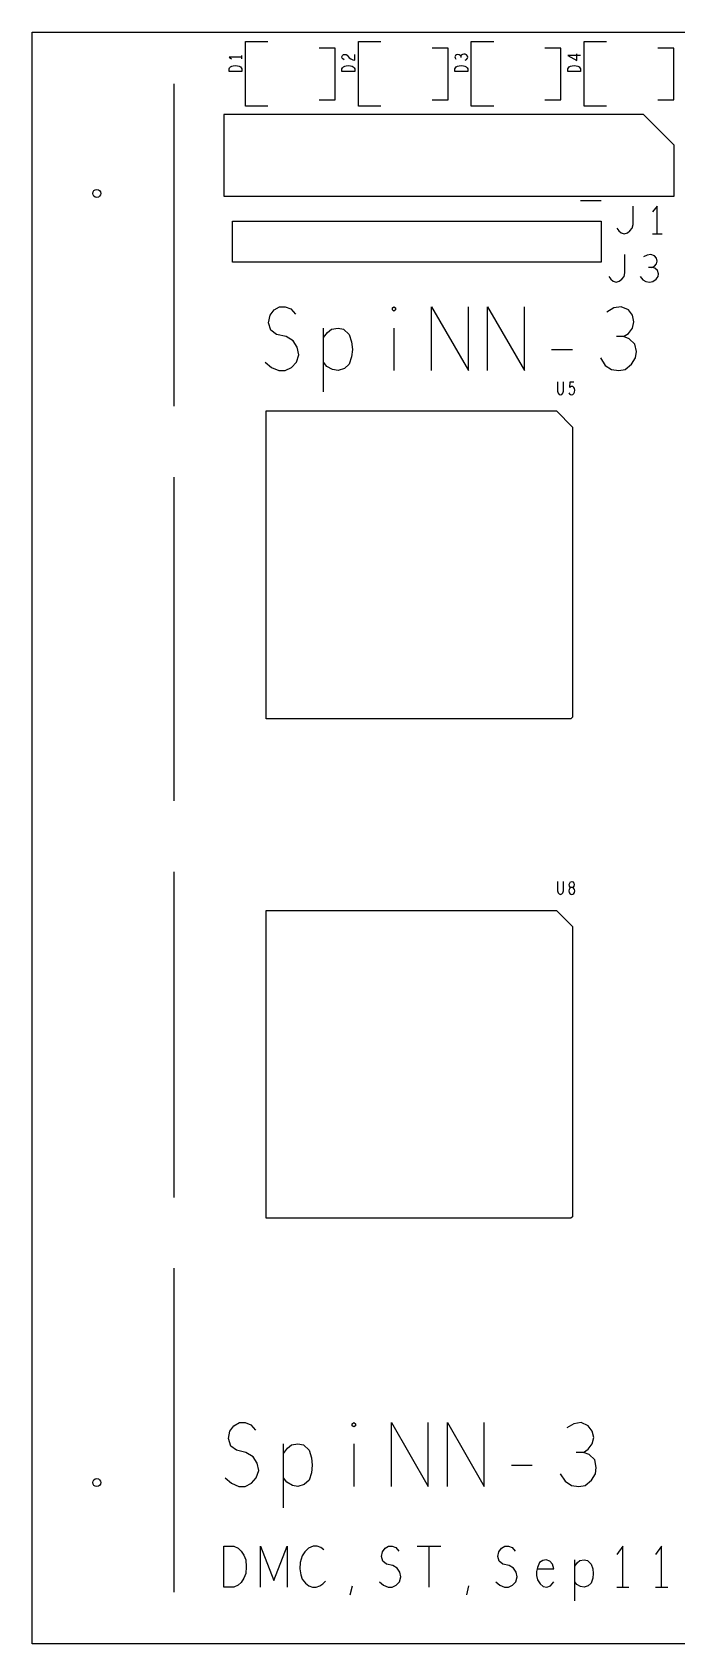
# Model space of a CAD drawing. Extents: x -55 to 55, y -64 to 40.
# Drawn here: x -55 to -15, y -60 to 40 of the extents above; entities that cross this region are included whole.
import ezdxf

# ---------------------------------------------------------------- set-up
doc = ezdxf.new("R2010")
doc.units = 0
doc.header["$MEASUREMENT"] = 0
doc.layers.get('0').update_dxf_attribs({"linetype": 'CONTINUOUS'})
for name, color, linetype in [('Holes', 1, 'CONTINUOUS'), ('Outline', 3, 'CONTINUOUS'), ('Router', 9, 'CONTINUOUS'), ('Silkscreen', 4, 'CONTINUOUS')]:
    doc.layers.add(name, color=color, linetype=linetype)

# ---------------------------------------------------------------- blocks, each defined once
blk = doc.blocks.new('D10')
blk.add_circle((0, 0), 0.25)

msp = doc.modelspace()

# ---------------------------------------------------------------- linework, layer by layer
at = {"layer": 'Outline', "color": 3}
msp.add_lwpolyline([(-55, 40), (55, 40), (55, -60), (-55, -60), (-55, 40)], dxfattribs=at)
at = {"layer": 'Router', "color": 9}
for points in [[(-46.2, 16.8), (-46.2, 36.8)], [(-46.2, -7.7), (-46.2, 12.4)], [(-46.2, -32.3), (-46.2, -12.1)], [(-46.2, -56.8), (-46.2, -36.7)]]:
    msp.add_lwpolyline(points, dxfattribs=at)
at = {"layer": 'Silkscreen'}
for points in [[(-40.3848, 35.4026), (-41.7818, 35.4026), (-41.7818, 39.4158), (-40.3848, 39.4158)], [(-37.2098, 35.809), (-36.2192, 35.809), (-36.2192, 39.0094), (-37.2098, 39.0094)], [(-33.3848, 35.4026), (-34.7818, 35.4026), (-34.7818, 39.4158), (-33.3848, 39.4158)], [(-30.2098, 35.809), (-29.2192, 35.809), (-29.2192, 39.0094), (-30.2098, 39.0094)], [(-26.3848, 35.4026), (-27.7818, 35.4026), (-27.7818, 39.4158), (-26.3848, 39.4158)], [(-23.2098, 35.809), (-22.2192, 35.809), (-22.2192, 39.0094), (-23.2098, 39.0094)], [(-19.3848, 35.4026), (-20.7818, 35.4026), (-20.7818, 39.4158), (-19.3848, 39.4158)], [(-16.2098, 35.809), (-15.2192, 35.809), (-15.2192, 39.0094), (-16.2098, 39.0094)], [(-42, 38.45), (-42.8, 38.45), (-42.64, 38.35)], [(-42, 38.35), (-42, 38.55)], [(-35.6667, 38.2917), (-35.7467, 38.3417), (-35.7867, 38.4), (-35.8, 38.4667), (-35.7733, 38.55), (-35.7067, 38.6083), (-35.6267, 38.625), (-35.5466, 38.6167), (-35.48, 38.5833), (-35.3467, 38.4167), (-35.2533, 38.3417), (-35.12, 38.2917), (-35, 38.275), (-35, 38.625)], [(-28.4267, 38.5083), (-28.4667, 38.5583), (-28.5333, 38.6), (-28.6133, 38.6167), (-28.6933, 38.6), (-28.76, 38.5583), (-28.8, 38.4833), (-28.7867, 38.4083), (-28.7333, 38.3333)], [(-28.16, 38.2667), (-28.0667, 38.3167), (-28.0133, 38.3833), (-28, 38.4583), (-28.0133, 38.525), (-28.08, 38.5917), (-28.16, 38.6333), (-28.24, 38.6417), (-28.3333, 38.625), (-28.4, 38.5667), (-28.4267, 38.5083), (-28.4267, 38.4333)], [(-21, 38.55), (-21.8, 38.55), (-21.2267, 38.2417), (-21.2267, 38.6583)], [(-42, 37.5667), (-42.8, 37.5667), (-42.8, 37.7333), (-42.76, 37.8), (-42.7067, 37.85), (-42.6267, 37.8917), (-42.5333, 37.925), (-42.4, 37.9333), (-42.2667, 37.925), (-42.1733, 37.8917), (-42.0933, 37.85), (-42.04, 37.8), (-42, 37.7333), (-42, 37.5667)], [(-35, 37.5667), (-35.8, 37.5667), (-35.8, 37.7333), (-35.76, 37.8), (-35.7067, 37.85), (-35.6267, 37.8917), (-35.5333, 37.925), (-35.4, 37.9333), (-35.2667, 37.925), (-35.1733, 37.8917), (-35.0933, 37.85), (-35.04, 37.8), (-35, 37.7333), (-35, 37.5667)], [(-28, 37.5667), (-28.8, 37.5667), (-28.8, 37.7333), (-28.76, 37.8), (-28.7067, 37.85), (-28.6267, 37.8917), (-28.5333, 37.925), (-28.4, 37.9333), (-28.2667, 37.925), (-28.1733, 37.8917), (-28.0933, 37.85), (-28.04, 37.8), (-28, 37.7333), (-28, 37.5667)], [(-21, 37.5667), (-21.8, 37.5667), (-21.8, 37.7333), (-21.76, 37.8), (-21.7067, 37.85), (-21.6267, 37.8917), (-21.5333, 37.925), (-21.4, 37.9333), (-21.2667, 37.925), (-21.1733, 37.8917), (-21.0933, 37.85), (-21.04, 37.8), (-21, 37.7333), (-21, 37.5667)], [(-17.095, 34.905), (-43.13, 34.905), (-43.13, 29.825), (-15.19, 29.825), (-15.19, 33), (-17.095, 34.905)], [(-19.73, 29.54), (-21, 29.54)], [(-18.75, 27.84), (-18.625, 27.67), (-18.475, 27.5567), (-18.3, 27.5), (-18.1, 27.5567), (-17.95, 27.67), (-17.8, 27.84), (-17.75, 28.0666), (-17.75, 29.2)], [(-16.25, 27.5), (-16.25, 29.2), (-16.55, 28.86)], [(-42.59, 25.73), (-42.59, 28.27), (-19.73, 28.27), (-19.73, 25.73), (-42.59, 25.73)], [(-16.55, 27.5), (-15.95, 27.5)], [(-19.25, 24.84), (-19.125, 24.67), (-18.975, 24.5567), (-18.8, 24.5), (-18.6, 24.5567), (-18.45, 24.67), (-18.3, 24.84), (-18.25, 25.0666), (-18.25, 26.2)], [(-16.575, 25.4067), (-16.425, 25.4917), (-16.3, 25.6333), (-16.25, 25.8033), (-16.3, 25.9733), (-16.425, 26.115), (-16.65, 26.2), (-16.875, 26.1717), (-17.1, 26.0583)], [(-17.3, 24.84), (-17.15, 24.6416), (-16.95, 24.5283), (-16.725, 24.5), (-16.525, 24.5283), (-16.325, 24.67), (-16.2, 24.84), (-16.175, 25.01), (-16.225, 25.2083), (-16.4, 25.35), (-16.575, 25.4067), (-16.8, 25.4067)], [(-40.5542, 19.5282), (-40.158, 19.1981), (-39.7122, 19), (-39.316, 19), (-38.9197, 19.1981), (-38.6225, 19.5282), (-38.474, 19.9906), (-38.573, 20.4528), (-38.8207, 20.8491), (-39.2665, 21.1133), (-39.8608, 21.2454), (-40.2075, 21.5095), (-40.3562, 21.9718), (-40.257, 22.4341), (-40.0094, 22.7642), (-39.6627, 22.9624), (-39.316, 22.9624), (-38.9693, 22.8303), (-38.672, 22.5001)], [(-32.5705, 22.6982), (-32.6696, 22.7642), (-32.6696, 22.8964), (-32.5705, 22.9624), (-32.4714, 22.8964), (-32.4714, 22.7642), (-32.5705, 22.6982)], [(-30.2379, 19), (-30.2379, 22.9624), (-27.9595, 19), (-27.9595, 22.9624)], [(-26.7661, 19), (-26.7661, 22.9624), (-24.4877, 19), (-24.4877, 22.9624)], [(-18.3366, 21.1133), (-18.0394, 21.3114), (-17.7917, 21.6415), (-17.6927, 22.0378), (-17.7917, 22.4341), (-18.0394, 22.7642), (-18.4852, 22.9624), (-18.9309, 22.8964), (-19.3767, 22.6321)], [(-36.9339, 17.6792), (-36.9339, 21.6415)], [(-36.9339, 21.0473), (-36.6862, 21.3774), (-36.4386, 21.5755), (-36.0423, 21.6415), (-35.6956, 21.5755), (-35.3489, 21.2454), (-35.2002, 20.7831), (-35.1507, 20.3208), (-35.2002, 19.8585), (-35.3489, 19.3962), (-35.6461, 19.1321), (-36.0423, 19), (-36.389, 19.066), (-36.7357, 19.2641), (-36.9339, 19.5282)], [(-32.5705, 21.6415), (-32.5705, 19)], [(-19.773, 19.7924), (-19.4758, 19.3301), (-19.0796, 19.066), (-18.6337, 19), (-18.2375, 19.066), (-17.8412, 19.3962), (-17.5936, 19.7924), (-17.5441, 20.1887), (-17.6432, 20.6509), (-17.9899, 20.9811), (-18.3366, 21.1133), (-18.7824, 21.1133)], [(-22.799, 20.3208), (-21.5112, 20.3208)], [(-22.4333, 18.3), (-22.4333, 17.7267), (-22.4, 17.6066), (-22.3333, 17.5267), (-22.25, 17.5), (-22.1667, 17.5267), (-22.1, 17.6066), (-22.0667, 17.7267), (-22.0667, 18.3)], [(-21.7333, 17.62), (-21.6833, 17.5533), (-21.625, 17.5133), (-21.55, 17.5), (-21.475, 17.5267), (-21.4167, 17.58), (-21.375, 17.6733), (-21.3667, 17.78), (-21.3833, 17.8867), (-21.425, 17.9533), (-21.4833, 18.0067), (-21.5417, 18.02), (-21.6, 18.0067), (-21.675, 17.9533), (-21.65, 18.3), (-21.425, 18.3)], [(-21.5, 15.5), (-21.5, -2.5), (-21.6, -2.6), (-40.5, -2.6), (-40.5, 16.5), (-22.5, 16.5), (-21.5, 15.5)], [(-22.4333, -12.7), (-22.4333, -13.2733), (-22.4, -13.3934), (-22.3333, -13.4733), (-22.25, -13.5), (-22.1667, -13.4733), (-22.1, -13.3934), (-22.0667, -13.2733), (-22.0667, -12.7)], [(-21.55, -13.5), (-21.4917, -13.4867), (-21.425, -13.4467), (-21.3833, -13.38), (-21.3667, -13.2867), (-21.3833, -13.1934), (-21.4333, -13.1133), (-21.5083, -13.0733), (-21.5917, -13.0733), (-21.6417, -13.0467), (-21.6833, -12.98), (-21.7, -12.8867), (-21.675, -12.7933), (-21.6167, -12.7267), (-21.55, -12.7), (-21.4833, -12.7267), (-21.425, -12.7933), (-21.4, -12.8867), (-21.4167, -12.98), (-21.4583, -13.0467), (-21.5083, -13.0733), (-21.5917, -13.0733), (-21.6667, -13.1133), (-21.7167, -13.1934), (-21.7333, -13.2867), (-21.7167, -13.38), (-21.675, -13.4467), (-21.6083, -13.4867), (-21.55, -13.5)], [(-21.5, -15.5), (-21.5, -33.5), (-21.6, -33.6), (-40.5, -33.6), (-40.5, -14.5), (-22.5, -14.5), (-21.5, -15.5)], [(-43.039, -49.713), (-42.6428, -50.0431), (-42.197, -50.2412), (-41.8008, -50.2412), (-41.4045, -50.0431), (-41.1073, -49.713), (-40.9588, -49.2506), (-41.0578, -48.7884), (-41.3055, -48.3921), (-41.7513, -48.1279), (-42.3456, -47.9958), (-42.6923, -47.7317), (-42.841, -47.2694), (-42.7418, -46.8071), (-42.4942, -46.477), (-42.1475, -46.2788), (-41.8008, -46.2788), (-41.4541, -46.4109), (-41.1568, -46.7411)], [(-35.0553, -46.543), (-35.1544, -46.477), (-35.1544, -46.3448), (-35.0553, -46.2788), (-34.9562, -46.3448), (-34.9562, -46.477), (-35.0553, -46.543)], [(-32.7227, -50.2412), (-32.7227, -46.2788), (-30.4443, -50.2412), (-30.4443, -46.2788)], [(-29.2509, -50.2412), (-29.2509, -46.2788), (-26.9725, -50.2412), (-26.9725, -46.2788)], [(-20.8214, -48.1279), (-20.5242, -47.9298), (-20.2765, -47.5997), (-20.1775, -47.2034), (-20.2765, -46.8071), (-20.5242, -46.477), (-20.97, -46.2788), (-21.4157, -46.3448), (-21.8615, -46.6091)], [(-39.4187, -51.562), (-39.4187, -47.5997)], [(-39.4187, -48.1939), (-39.171, -47.8638), (-38.9234, -47.6657), (-38.5271, -47.5997), (-38.1804, -47.6657), (-37.8337, -47.9958), (-37.685, -48.4581), (-37.6355, -48.9204), (-37.685, -49.3827), (-37.8337, -49.845), (-38.1309, -50.1091), (-38.5271, -50.2412), (-38.8738, -50.1752), (-39.2205, -49.9771), (-39.4187, -49.713)], [(-35.0553, -47.5997), (-35.0553, -50.2412)], [(-25.2838, -48.9204), (-23.996, -48.9204)], [(-22.2578, -49.4488), (-21.9606, -49.9111), (-21.5644, -50.1752), (-21.1185, -50.2412), (-20.7223, -50.1752), (-20.326, -49.845), (-20.0784, -49.4488), (-20.0289, -49.0525), (-20.128, -48.5903), (-20.4747, -48.2601), (-20.8214, -48.1279), (-21.2672, -48.1279)], [(-43.1292, -56.4896), (-43.1292, -53.9496), (-42.4942, -53.9496), (-42.2402, -54.0767), (-42.0497, -54.2459), (-41.8909, -54.4999), (-41.7639, -54.7963), (-41.7322, -55.2196), (-41.7639, -55.643), (-41.8909, -55.9393), (-42.0497, -56.1933), (-42.2402, -56.3626), (-42.4942, -56.4896), (-43.1292, -56.4896)], [(-40.8512, -56.4896), (-40.8512, -53.9496), (-40.0257, -56.0663), (-39.2002, -53.9496), (-39.2002, -56.4896)], [(-36.9222, -54.1613), (-37.1127, -54.0342), (-37.3349, -53.9496), (-37.5889, -53.9496), (-37.8747, -54.0767), (-38.0969, -54.2883), (-38.2557, -54.5423), (-38.3827, -54.9656), (-38.4145, -55.3466), (-38.3509, -55.7276), (-38.2557, -55.9816), (-38.0652, -56.2357), (-37.8429, -56.405), (-37.6207, -56.4896), (-37.3985, -56.4896), (-37.1762, -56.405), (-36.9857, -56.278), (-36.8269, -56.1087)], [(-33.4775, -56.151), (-33.2234, -56.3626), (-32.9377, -56.4896), (-32.6837, -56.4896), (-32.4297, -56.3626), (-32.2392, -56.151), (-32.1439, -55.8546), (-32.2074, -55.5583), (-32.3662, -55.3043), (-32.652, -55.1349), (-33.0329, -55.0503), (-33.2552, -54.881), (-33.3505, -54.5846), (-33.2869, -54.2883), (-33.1282, -54.0767), (-32.906, -53.9496), (-32.6837, -53.9496), (-32.4614, -54.0342), (-32.2709, -54.2459)], [(-31.1359, -53.9496), (-29.6755, -53.9496)], [(-30.4057, -53.9496), (-30.4057, -56.4896)], [(-26.2625, -56.151), (-26.0084, -56.3626), (-25.7227, -56.4896), (-25.4687, -56.4896), (-25.2147, -56.3626), (-25.0242, -56.151), (-24.9289, -55.8546), (-24.9924, -55.5583), (-25.1512, -55.3043), (-25.437, -55.1349), (-25.8179, -55.0503), (-26.0402, -54.881), (-26.1355, -54.5846), (-26.0719, -54.2883), (-25.9132, -54.0767), (-25.691, -53.9496), (-25.4687, -53.9496), (-25.2464, -54.0342), (-25.0559, -54.2459)], [(-18.3807, -56.4896), (-18.3807, -53.9496), (-18.7617, -54.4576)], [(-15.9757, -56.4896), (-15.9757, -53.9496), (-16.3567, -54.4576)], [(-23.6669, -55.3466), (-22.6509, -55.3466), (-22.7462, -55.0503), (-22.9049, -54.881), (-23.1272, -54.7963), (-23.3494, -54.8386), (-23.54, -54.9656), (-23.6669, -55.262), (-23.7305, -55.516), (-23.7305, -55.7699), (-23.6669, -56.024), (-23.5082, -56.278), (-23.3177, -56.4473), (-23.0954, -56.4896), (-22.8732, -56.405), (-22.6509, -56.151)], [(-21.3572, -57.3362), (-21.3572, -54.7963)], [(-21.3572, -55.1772), (-21.1984, -54.9656), (-21.0397, -54.8386), (-20.7857, -54.7963), (-20.5635, -54.8386), (-20.3412, -55.0503), (-20.2459, -55.3466), (-20.2142, -55.643), (-20.2459, -55.9393), (-20.3412, -56.2357), (-20.5317, -56.405), (-20.7857, -56.4896), (-21.0079, -56.4473), (-21.2302, -56.3203), (-21.3572, -56.151)], [(-35.2792, -56.9552), (-35.1522, -56.405)], [(-28.0642, -56.9552), (-27.9372, -56.405)], [(-18.7617, -56.4896), (-17.9998, -56.4896)], [(-16.3567, -56.4896), (-15.5948, -56.4896)]]:
    msp.add_lwpolyline(points, dxfattribs=at)

# ---------------------------------------------------------------- block references
at = {"layer": 'Holes'}
for p in [(-51, 30), (-51, -50)]:
    msp.add_blockref('D10', p, dxfattribs=at)

doc.saveas('drawing.dxf')
